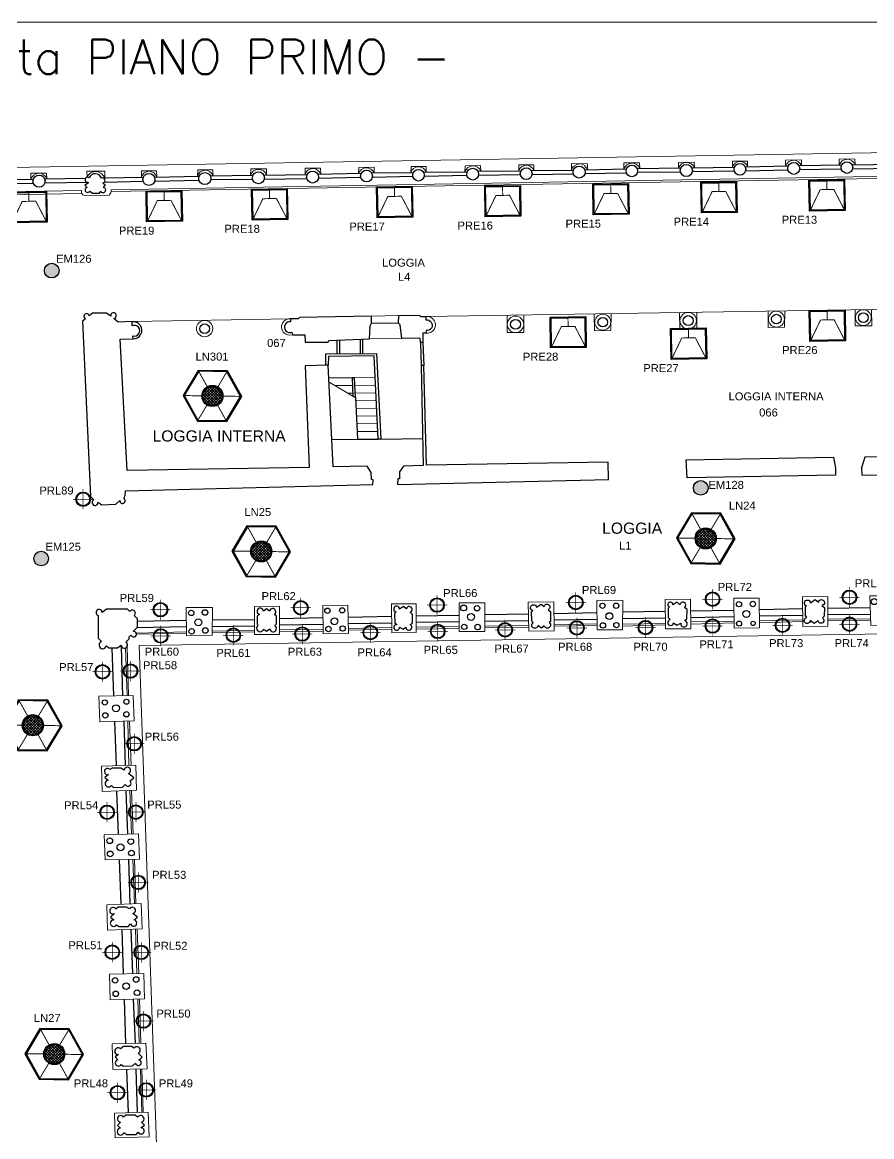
# Model space of a CAD drawing. Header units: metres. Extents: x -11789 to 51, y -8377 to 23.
# Drawn here: x -9468 to -6286, y -4155 to 23 of the extents above; entities that cross this region are included whole.
import ezdxf
from ezdxf.enums import TextEntityAlignment as Align

# ---------------------------------------------------------------- set-up
doc = ezdxf.new("R2010")
doc.units = ezdxf.units.M
doc.header["$LTSCALE"] = 0.0125
for name, color, linetype in [('CODICE EMERGENZE', 190, 'Continuous'), ('CODICE LAMPADINE', 150, 'Continuous'), ('LAMPADE DI EMERGENZA', 3, 'Continuous')]:
    doc.layers.add(name, color=color, linetype=linetype)
for name, color, linetype, lineweight in [('LAMPADINE', 30, 'Continuous', 30), ('MURI', 7, 'Continuous', 9), ('VANI', 66, 'Continuous', 9)]:
    doc.layers.add(name, color=color, linetype=linetype, lineweight=lineweight)
doc.styles.add('ducale_200', font='ARIAL.TTF', dxfattribs={"height": 1})
doc.styles.get("Standard").update_dxf_attribs({"font": 'romans.shx'})

# ---------------------------------------------------------------- blocks, each defined once
blk = doc.blocks.new('rea')
h = blk.add_hatch(color=256)
h.paths.add_polyline_path([(867, 1810), (867, 1109), (266, 1109), (266, 1810)], flags=16)
h.paths.add_polyline_path([(887, 1830), (887, 1089), (246, 1089), (246, 1830)])
for points in [[(887, 1830), (887, 1089), (246, 1089), (246, 1830)], [(867, 1810), (867, 1109), (266, 1109), (266, 1810)]]:
    blk.add_lwpolyline(points, close=True)
at = {"const_width": 20}
for points in [[(266, 1810), (685, 1600), (685, 1318), (266, 1109)], [(867, 1459), (685, 1459)]]:
    blk.add_lwpolyline(points, dxfattribs=at)
blk = doc.blocks.new('LANTERNA')
at = {"linetype": 'Continuous'}
h = blk.add_hatch(color=256, dxfattribs=at)
h.paths.add_polyline_path([(65.31, -45.84, 1), (69.69, -45.84, 1)])
h.paths.add_polyline_path([(69.48, -45.84, -1), (65.51, -45.84, -1)], flags=16)
h = blk.add_hatch(dxfattribs=at)
h.set_pattern_fill('ANSI37', color=256, scale=3.214976, style=0)
h.set_pattern_definition([(45, (-226.14574, -312.50277), (-0.2841664, 0.2841664), []), (135, (-226.14574, -312.50277), (-0.2841664, -0.2841664), [])])
edge = h.paths.add_edge_path()
edge.add_arc((67.5, -45.84), 1.98, 0, 360)
at = {"layer": 'LAMPADINE'}
h = blk.add_hatch(color=14, dxfattribs=at)
h.paths.add_polyline_path([(70.35, -50.95), (73.35, -45.93), (70.5, -40.81), (64.65, -40.72), (61.64, -45.75), (64.49, -50.87)], flags=16)
h.paths.add_polyline_path([(70.46, -51.16), (73.59, -45.93), (70.62, -40.61), (64.54, -40.52), (61.41, -45.75), (64.38, -51.06)])
at = {"linetype": 'Continuous'}
for radius in [2.19, 1.98]:
    blk.add_circle((67.5, -45.84), radius, dxfattribs=at)
at = {"layer": 'LAMPADINE', "color": 14}
for points in [[(70.46, -51.16), (73.59, -45.93), (70.62, -40.61), (64.54, -40.52), (61.41, -45.75), (64.38, -51.06)], [(70.35, -50.95), (73.35, -45.93), (70.5, -40.81), (64.65, -40.72), (61.64, -45.75), (64.49, -50.87)]]:
    blk.add_lwpolyline(points, close=True, dxfattribs=at)
at = {"layer": 'LAMPADINE', "color": 14, "const_width": 0.2}
for points in [[(64.54, -40.52), (66.43, -43.92)], [(70.62, -40.61), (68.62, -43.96)], [(61.41, -45.75), (65.31, -45.81)], [(69.69, -45.87), (73.59, -45.93)], [(66.37, -47.72), (64.38, -51.06)], [(68.57, -47.75), (70.46, -51.16)]]:
    blk.add_lwpolyline(points, dxfattribs=at)
blk = doc.blocks.new('5ea4y')
h = blk.add_hatch(color=256)
edge = h.paths.add_edge_path(flags=16)
edge.add_arc((973, 697), 102, 0, 360)
edge = h.paths.add_edge_path()
edge.add_arc((973, 697), 112, 0, 360)
at = {"const_width": 10}
for points in [[(1130, 697), (815, 697)], [(973, 855), (973, 540)]]:
    blk.add_lwpolyline(points, dxfattribs=at)
for radius in [112, 102]:
    blk.add_circle((973, 697), radius)
at = {"color": 160, "insert": (996, 726), "char_height": 2, "width": 10.79, "attachment_point": 1, "style": 'ducale_200'}
blk.add_mtext('{\\H0.75x; }', dxfattribs=at)

msp = doc.modelspace()

# ---------------------------------------------------------------- hatches: boundary and pattern name
at = {"layer": 'LAMPADE DI EMERGENZA'}
for points in [[(-9385.7, -907.9, 1), (-9330.7, -907.9, 1)], [(-6953.9, -1722.3, 1), (-6898.9, -1722.3, 1)], [(-9425.3, -1987.2, 1), (-9370.3, -1987.2, 1)]]:
    msp.add_hatch(color=256, dxfattribs=at).paths.add_polyline_path(points)

# ---------------------------------------------------------------- linework, layer by layer
for centre in [(-9358.2, -907.9), (-6926.4, -1722.3), (-9397.8, -1987.2)]:
    msp.add_circle(centre, 27.5, dxfattribs=at)
at = {"layer": 'MURI', "linetype": 'Continuous', "ltscale": 0.1}
msp.add_lwpolyline([(-11788.7, 23.1), (51.3, 23.1), (51.3, -8376.9), (-11788.7, -8376.9)], close=True, dxfattribs=at)
at = {"layer": 'MURI', "color": 252}
for points in [[(-4295.8, -1037), (-4307.6, -432.7), (-11713.6, -559), (-11415.4, -7627.8)], [(-7009.5, -522.8), (-7009, -501.9), (-6951, -500.8), (-6949.9, -522.7)], [(-6807.2, -520), (-6806.6, -497), (-6751.3, -498), (-6750.9, -519)], [(-6608.8, -515.8), (-6608.9, -493.5), (-6548.2, -492.9), (-6548.2, -514.1)], [(-6406.9, -511.8), (-6407, -489.7), (-6348.3, -489), (-6348.1, -510.8)], [(-9436.5, -565), (-9436.1, -542.9), (-9377.2, -542.6), (-9376.6, -563.2)], [(-9226, -558.1), (-9226.4, -534.9), (-9159.5, -535.4), (-9159.7, -564.8)], [(-9135.2, -611.7), (-4428.8, -531.1)], [(-9022.4, -557.5), (-9022, -534.3), (-8965.3, -533.7), (-8964.9, -557.3)], [(-8812, -553.5), (-8811.3, -530.4), (-8754.7, -530), (-8754.4, -552.6)], [(-8613, -549.8), (-8612.5, -526.5), (-8553.5, -526.5), (-8553.5, -549.3)], [(-8408.9, -547), (-8408.7, -524.1), (-8350.7, -523.7), (-8350.4, -546.1)], [(-8208.9, -543.3), (-8207.9, -521), (-8150.3, -520.4), (-8149.6, -541.6)], [(-8012.4, -540.4), (-8011.8, -516.9), (-7955.7, -517.8), (-7955.4, -538.2)], [(-7810, -537.6), (-7809.4, -514.4), (-7751.1, -514.2), (-7750.7, -535.4)], [(-7608.2, -533.9), (-7607.7, -511.2), (-7552, -511.3), (-7551.3, -532.9)], [(-7410.8, -531), (-7410.4, -506.5), (-7350.6, -507.4), (-7350.5, -529.6)], [(-7213.8, -526.8), (-7214.3, -504.1), (-7155.2, -503.9), (-7154.4, -524.7)], [(-7956.3, -1079.8), (-5328.5, -1038.2)], [(-8159.7, -1078.5), (-8057.1, -1075.5)], [(-8059.3, -1104.7), (-8159.4, -1105.4)], [(-8045.7, -1162), (-8167.8, -1163.8)], [(-8229.5, -1378.2), (-8318.7, -1325.6)], [(-8223.3, -1309.4), (-8146.1, -1308.7)], [(-8296.3, -1338.8), (-8231.5, -1338.3)], [(-8248.1, -1367.2), (-8230.1, -1367.1)], [(-8221.9, -1338.2), (-8144.7, -1337.5)], [(-8220.5, -1367), (-8143.3, -1366.3)], [(-8219, -1395.8), (-8141.9, -1395.1)], [(-8217.6, -1424.6), (-8140.6, -1424)], [(-8216.2, -1453.5), (-8139.2, -1452.8)], [(-8214.8, -1482.3), (-8137.8, -1481.6)], [(-8213.4, -1511.1), (-8136.4, -1510.4)], [(-6450.3, -2129.9), (-6449.5, -2241.2), (-6543.5, -2241.7), (-6544.7, -2131.2), (-6450.3, -2129.9)], [(-6198.9, -2126.5), (-6196.9, -2237), (-6288.9, -2238.6), (-6292.1, -2126.9), (-6198.9, -2126.5)], [(-8756.3, -2170.2), (-8756.4, -2275), (-8853.7, -2276.9), (-8854.6, -2171.2), (-8756.3, -2170.2)], [(-8504.8, -2166.4), (-8504.5, -2272.2), (-8598.5, -2272.5), (-8598.4, -2167.4), (-8504.8, -2166.4)], [(-8248.2, -2162.1), (-8246, -2268.4), (-8341.3, -2269.5), (-8342.2, -2163.3), (-8248.2, -2162.1)], [(-7993.2, -2157.2), (-7992.7, -2264.4), (-8084.2, -2265.2), (-8084.5, -2157.6), (-7993.2, -2157.2)], [(-7735.7, -2153.5), (-7735.6, -2261.2), (-7831.1, -2260.6), (-7831.3, -2153.4), (-7735.7, -2153.5)], [(-7476.2, -2149.7), (-7475.2, -2258.8), (-7571, -2259.3), (-7572.3, -2150.6), (-7476.2, -2149.7)], [(-7218.2, -2143.8), (-7219.8, -2254.5), (-7314.8, -2254.8), (-7315.2, -2145.1), (-7218.2, -2143.8)], [(-6964.8, -2140.1), (-6963.5, -2250.8), (-7058.4, -2251.3), (-7060, -2140.2), (-6964.8, -2140.1)], [(-6707.1, -2135.8), (-6706.5, -2247.1), (-6801.3, -2247.8), (-6802, -2136.3), (-6707.1, -2135.8)], [(-6289.6, -2212.7), (-6449.6, -2214.7)], [(-3979, -5238.2), (-4226.6, -5248.3), (-4226.7, -5255.7), (-4282.9, -5257.1), (-4283.1, -5309.2), (-4296.9, -5309.7), (-4306.4, -5518.2), (-8916.1, -5622), (-9031, -2312.7), (-4468.9, -2241.8), (-4439.6, -3342.8)], [(-8341.4, -2253.2), (-8504.5, -2255.1)], [(-8084.3, -2246.1), (-8246.4, -2249.6)], [(-8084.3, -2252.2), (-8246.3, -2256.2)], [(-7831.1, -2241.7), (-7992.8, -2244.5)], [(-7831.1, -2249.4), (-7992.7, -2251.8)], [(-7571.3, -2237.9), (-7735.7, -2240.2)], [(-7571.2, -2244.8), (-7735.7, -2246.7)], [(-7314.9, -2232.4), (-7475.4, -2235.6)], [(-7314.9, -2238.1), (-7475.4, -2241.3)], [(-7058.6, -2235.8), (-7219.6, -2240.2)], [(-7058.7, -2230.5), (-7219.5, -2233.3)], [(-6801.5, -2222.2), (-6963.8, -2224.9)], [(-6801.5, -2228.3), (-6963.8, -2232.7)], [(-6543.7, -2217.1), (-6706.7, -2220.6)], [(-6543.7, -2223.6), (-6706.6, -2228)], [(-6289.5, -2218.5), (-6449.6, -2220.4)], [(-8853.8, -2261.8), (-9041.4, -2266.6)], [(-8853.8, -2266.7), (-9040.6, -2271)], [(-8756.4, -2259.9), (-8598.5, -2256.3)], [(-8756.4, -2265.6), (-8598.5, -2262.4)], [(-8341.4, -2258.9), (-8504.5, -2260.8)], [(-9075.9, -2501.1), (-9081.3, -2322.3)], [(-9070.2, -2501), (-9076, -2317.6)], [(-9052.5, -2500.6), (-9049.4, -2596.1), (-9177.8, -2600), (-9181.2, -2503.7), (-9052.5, -2500.6)], [(-9068.7, -2763.2), (-9073.3, -2596.8)], [(-9066.2, -2596.6), (-9061.1, -2763)], [(-9043.2, -2762.5), (-9040, -2855.1), (-9169.8, -2860.3), (-9171.3, -2765.9), (-9043.2, -2762.5)], [(-9059.3, -3020.4), (-9065.5, -2856.1)], [(-9052.8, -3020.2), (-9058.7, -2855.8)], [(-9033.2, -3019.6), (-9029, -3113.8), (-9157.9, -3116.3), (-9161.1, -3023.5), (-9033.2, -3019.6)], [(-9048.6, -3281.6), (-9054.2, -3114.3)], [(-9042.6, -3281.4), (-9048.5, -3114.2)], [(-9023.6, -3280.7), (-9019.1, -3375.8), (-9149.4, -3380.2), (-9151.2, -3284.9), (-9023.6, -3280.7)], [(-9039.5, -3543), (-9044.9, -3376.6)], [(-9032.4, -3542.8), (-9037.5, -3376.4)], [(-9013.7, -3542.4), (-9010, -3638.5), (-9139.5, -3641.9), (-9141.8, -3545.2), (-9013.7, -3542.4)], [(-9030.1, -3804.6), (-9035.5, -3639.2)], [(-9024.4, -3804.5), (-9029, -3639)], [(-9005.1, -3804.1), (-9000.9, -3900.5), (-9129.3, -3903.3), (-9131.6, -3806.7), (-9005.1, -3804.1)], [(-9020.7, -4063.2), (-9025.9, -3901)], [(-9015, -4063), (-9020.5, -3900.9)], [(-8996.5, -4062.5), (-8992.8, -4155.6), (-9120.4, -4159), (-9122.8, -4066.2), (-8996.5, -4062.5)]]:
    msp.add_lwpolyline(points, dxfattribs=at)
for points, format in [([(-11276, -7630.9, 0.460878), (-11313.4, -7590.8), (-11388.8, -5795.7), (-11375.3, -5795.2), (-11377.7, -5699.1), (-11391, -5694.4), (-11618, -649.5), (-9246.6, -607.9, 0.373035), (-9236.3, -626), (-9236.3, -626), (-9236.3, -626), (-9236.3, -626), (-9142.7, -624.4, 0.321934), (-9135.8, -605), (-4429.7, -522.9, 0.3591), (-4393, -565.9), (-4385.6, -962.3)], "xyb"), ([(-10853.4, -7631.3), (-11264.5, -7623, 0.33357), (-11303.2, -7578.2), (-11377.2, -5807.7), (-11365.4, -5806.7), (-11366.9, -5688.3), (-11382.4, -5683.1), (-11601.9, -659.5), (-9245, -618.5)], "xyb"), ([(-8276.1, -1350.7, 0, 28.8, 0), (-8275.3, -1306.8, 0, 0, 0), (-8275.2, -1261.6, 0, 0, 0), (-8187.8, -1264, 0, 0, 0), (-8173.5, -1539.6, 0, 0, 0)], "xyseb")]:
    msp.add_lwpolyline(points, format=format, dxfattribs=at)
at = {"layer": 'MURI', "linetype": 'ByBlock', "lineweight": 30}
for points in [[(-8159.8, -541.7), (-8003.3, -540.3)], [(-7965.6, -538.2), (-7801.1, -537.5)], [(-7761.4, -535.5), (-7599.7, -533.8)], [(-7561.1, -533), (-7403.1, -530.9)], [(-7360.7, -529.8), (-7204.9, -526.6)], [(-7359.8, -543.8), (-7205.1, -540.7)], [(-7165, -524.8), (-7000.7, -522.7)], [(-7163.3, -538.4), (-7002.5, -537.5)], [(-6959.5, -522.8), (-6799.8, -519.8)], [(-6957.6, -536.5), (-6800.4, -534.3)], [(-6759.4, -519.1), (-6598.5, -515.6)], [(-6758.2, -533.6), (-6599.4, -530.6)], [(-6557.7, -514.2), (-6397.5, -511.6)], [(-6555.8, -529.1), (-6399.3, -526.5)], [(-6359.2, -511), (-6201.4, -508.7)], [(-6356.9, -526.2), (-6201.7, -524)], [(-9595.3, -566.4), (-9427.2, -564.9)], [(-9592.8, -581.7), (-9427.3, -579.7)], [(-9384.9, -563.3), (-9231.2, -561.3)], [(-9383.8, -578.6), (-9222.2, -576.5)], [(-9161, -576.1), (-9015.9, -572.2)], [(-9159.6, -560.3), (-9015, -557.3)], [(-8973.4, -557.5), (-8805, -553.4)], [(-8972.5, -571.9), (-8806.2, -568.2)], [(-8764.3, -552.7), (-8603.8, -549.6)], [(-8762.5, -566.7), (-8605.6, -565)], [(-8563.7, -549.5), (-8400.5, -546.9)], [(-8561.8, -565), (-8402.4, -562.5)], [(-8361.5, -546.3), (-8198.3, -543.1)], [(-8359.1, -561.8), (-8200.4, -557.6)], [(-8156.8, -557.4), (-8005.4, -553.4)], [(-7962.2, -553.2), (-7802.4, -550.2)], [(-7758.9, -549.5), (-7602, -547.8)], [(-7558.2, -547.1), (-7403.5, -544.5)], [(-8288, -1219.4), (-8288.1, -1168.7)], [(-8278.4, -1219.3), (-8278.4, -1168.3)], [(-8201.5, -1218.6), (-8201.6, -1165.2)], [(-8191.9, -1218.5), (-8192, -1164.8)], [(-7976.8, -1177), (-7973.5, -1263.4)], [(-7967, -1177.2), (-7963.7, -1263.5)], [(-8219.6, -1384), (-8212, -1539.9)], [(-8308.4, -1540.8), (-8212, -1539.9)], [(-8212, -1539.9), (-8135, -1539.2)], [(-8125.4, -1539.2), (-7968.3, -1537.8)], [(-6976.9, -1685.1), (-6980.5, -1616.7), (-6428.6, -1607.2), (-6421.2, -1648), (-6421.7, -1674.1), (-6976.9, -1685.1)], [(-5309.3, -1592.5), (-6311.7, -1606.9), (-6323.5, -1647.7), (-6322.6, -1674.8), (-5345.5, -1659.4)], [(-6290.8, -2172), (-6449.9, -2174)], [(-8341.8, -2210.1), (-8504.7, -2212.8)], [(-8084.4, -2204.6), (-8247.3, -2207.7)], [(-7831.2, -2200.2), (-7992.9, -2203)], [(-7571.8, -2196), (-7735.7, -2198.3)], [(-7315, -2190.9), (-7475.8, -2194)], [(-7059, -2210.6), (-7219.2, -2213.4)], [(-7059.3, -2186.2), (-7218.8, -2188.5)], [(-6801.7, -2181.5), (-6964.3, -2184.2)], [(-6801.6, -2206.3), (-6964, -2209)], [(-6544.2, -2175.6), (-6706.9, -2180)], [(-6543.9, -2200.8), (-6706.8, -2203.5)], [(-6290.1, -2196.5), (-6449.8, -2198.4)], [(-8854, -2243.9), (-9039.7, -2247)], [(-8854.2, -2219.5), (-9036.5, -2223.1)], [(-8756.4, -2217.2), (-8598.5, -2215.6)], [(-8756.4, -2241.6), (-8598.5, -2239.6)], [(-8341.6, -2234.1), (-8504.6, -2237.6)], [(-8084.3, -2229.4), (-8246.8, -2231.7)], [(-7831.2, -2225), (-7992.8, -2227.4)], [(-7571.5, -2220.4), (-7735.7, -2222.7)], [(-7314.9, -2215.3), (-7475.6, -2218.5)], [(-9125.3, -2502.3), (-9131.5, -2322.6)], [(-9092.2, -2501.5), (-9096.7, -2317.2)], [(-9115.9, -2764.4), (-9121.6, -2598.3)], [(-9087.4, -2597.3), (-9082.8, -2763.6)], [(-9107.6, -3021.9), (-9113.8, -2858.1)], [(-9072.6, -3020.8), (-9079.3, -2856.7)], [(-9098, -3283.2), (-9103.8, -3115.3)], [(-9063.8, -3282.1), (-9069.7, -3114.6)], [(-9088.9, -3544.1), (-9093.7, -3378.3)], [(-9054.7, -3543.3), (-9060.1, -3377.1)], [(-9080.1, -3805.6), (-9086, -3640.5)], [(-9044.8, -3804.9), (-9051.3, -3639.6)], [(-9070.9, -4064.7), (-9076.6, -3902.1)], [(-9036.2, -4063.6), (-9041.4, -3901.3)]]:
    msp.add_lwpolyline(points, dxfattribs=at)
for points in [[(-9221.3, -579.9), (-9234.5, -587.5), (-9226, -596.1, 1.497374), (-9215.7, -610.1), (-9205.7, -617.4), (-9179.5, -617.4), (-9174.3, -609.7, 1.744663), (-9164.7, -596), (-9156.5, -585.9), (-9164.2, -581.9, -0.968113), (-9165, -578.5, 1.099117), (-9171.5, -561.4, 0.712122), (-9217.7, -560.6, 1.594555), (-9223.1, -576.1, -0.493334)], [(-8457.9, -1138.5), (-8456.4, -1148), (-8410, -1148.8), (-8408.9, -1176.5), (-8321.8, -1176.5), (-8320.1, -1170), (-8167.8, -1163.8), (-8164.5, -1115), (-8159.4, -1105.4), (-8159.7, -1078.5), (-8430, -1083.4), (-8435, -1088.2), (-8463.5, -1088.4), (-8463.3, -1099.4, 1.296914)], [(-7955.6, -1132.7), (-7956.6, -1142.8), (-7956.6, -1142.8), (-7967.4, -1142.8), (-7967.4, -1142.8), (-7967, -1177.2), (-7976.8, -1177), (-7977.3, -1161.6), (-8045.7, -1162), (-8052.1, -1110.6), (-8059.3, -1104.7), (-8057.1, -1075.5), (-7979, -1074.5), (-7975.8, -1080.2), (-7956.3, -1079.8), (-7956.3, -1079.8), (-7956.5, -1092.9, -1.18177)], [(-8067.6, -2187.6), (-8073.4, -2192.8), (-8072.8, -2228.6), (-8064.8, -2235, 2.732819), (-8055.2, -2244.8), (-8055.2, -2244.8), (-8040.9, -2252.4), (-8031.4, -2245, 1.73575), (-8014.9, -2234.3), (-8006.9, -2230), (-8006.7, -2196.8), (-8014.5, -2188.5, 1.593097), (-8029.5, -2175.2), (-8039.9, -2166.5), (-8054.6, -2177.2, 2.232002)], [(-7040.4, -2216.4, 2.152927), (-7028, -2227.8), (-7015.6, -2237.4), (-7001.4, -2230.1, 2.355794), (-6987.2, -2219.6), (-6977.9, -2213.5), (-6977.3, -2178.3), (-6987.1, -2170.4, 1.568794), (-7004, -2160.5), (-7015, -2151.2), (-7031.1, -2161.4, 2.284974), (-7042.8, -2168.6), (-7048.4, -2173.3), (-7048.4, -2207.9)], [(-6516, -2219.2, -2.322297), (-6528.4, -2208.8), (-6534, -2201), (-6533.8, -2168.6), (-6529.4, -2164.7, -1.907233), (-6515, -2153.1), (-6497.7, -2141.2), (-6485.2, -2151, -2.044848), (-6472.2, -2163.5), (-6463, -2170.5), (-6463.2, -2203.3), (-6470.2, -2209.7, -1.538031), (-6486.1, -2221.2), (-6501.1, -2231.1)], [(-9080.7, -2300.7), (-9067.7, -2288.7), (-9067.5, -2281.1), (-9061.4, -2273.9, 2.239964), (-9053.3, -2260.2), (-9037, -2244.5), (-9036.2, -2213.6), (-9049, -2200.3, 1.174485), (-9065, -2185.4), (-9074.3, -2177.1), (-9152.7, -2176.8), (-9168.7, -2189.5, 1.908084), (-9184.4, -2200.9), (-9184, -2286.3), (-9171.2, -2298.8, 1.730679), (-9154.2, -2315.1), (-9152.5, -2315.1), (-9143.7, -2322.6), (-9111.2, -2322.6), (-9098.2, -2311.7, 1.739251)], [(-8584.2, -2237, 1.477218), (-8564.5, -2251.6), (-8553.5, -2259.1), (-8541.3, -2250.8, 1.633452), (-8522.8, -2238.5), (-8515.6, -2232.1), (-8515.5, -2203.9), (-8523.3, -2196.8, 1.413271), (-8542.6, -2184), (-8553.2, -2175.9), (-8565, -2184.8, 2.037721), (-8579.6, -2196.6), (-8588.1, -2201.7), (-8588.6, -2233.2)], [(-9126.9, -2845.1), (-9092.4, -2844.9), (-9082.7, -2834.2, 1.242272), (-9064.9, -2821), (-9050.8, -2809), (-9070.1, -2793.2, 1.720406), (-9086.6, -2780.2), (-9099.3, -2773.4), (-9131.5, -2772.8), (-9140.3, -2778.7, 1.918195), (-9145.3, -2797.3), (-9158.8, -2807.6), (-9146.5, -2818.2, 1.609484), (-9134.6, -2837.6)], [(-9115.6, -3360.2), (-9105.2, -3366.9), (-9071.8, -3366.7), (-9062.7, -3357.1, 1.828138), (-9049.9, -3341.8), (-9036.5, -3332), (-9054.9, -3318.1, 1.617461), (-9066.5, -3300.3), (-9077.8, -3293.9), (-9109.3, -3294.4), (-9117.6, -3302.1, 2.430443), (-9123, -3318.5), (-9137.9, -3331.3), (-9125.3, -3342.1, 1.861469)], [(-9089.7, -3890.4), (-9055.5, -3889.2), (-9044, -3879.3, 1.912226), (-9031.8, -3866.5), (-9018.8, -3856.2), (-9034.6, -3841.3, 1.420897), (-9049.2, -3823.4), (-9059.9, -3816.6), (-9089.5, -3816.9), (-9100.5, -3825.9, 1.670382), (-9107.9, -3846.7), (-9120, -3855.7), (-9109.9, -3866.5, 1.583677), (-9097.8, -3884.3)], [(-9077, -4147), (-9041.8, -4146.6), (-9034, -4137.5, 1.951216), (-9024.5, -4121.1), (-9010.5, -4111.1), (-9021.4, -4100.6, 1.40209), (-9036.2, -4081), (-9045.6, -4073.5), (-9080, -4073.7), (-9089.1, -4081.7, 1.744532), (-9100, -4099.9), (-9111.9, -4112.2), (-9100.2, -4123.3, 2.119518), (-9087.7, -4138.4)]]:
    msp.add_lwpolyline(points, format="xyb", close=True, dxfattribs=at)
for points in [[(-8155, -1710.1), (-8153.8, -1692.2), (-8159.5, -1691.3), (-8160.6, -1665.2), (-8175.6, -1641.4), (-8303.4, -1643.1), (-8321.8, -1262.7), (-8408.9, -1264.4), (-8393.8, -1645.5), (-9076, -1657.6), (-9102.1, -1164.7), (-9053.2, -1164), (-9053.8, -1152.6, 1.430812), (-9056.4, -1115.1), (-9057.3, -1099.2), (-9057.3, -1099.2), (-9057.3, -1099.2), (-9109, -1101.1), (-9125.1, -1087, 2.507897), (-9137.1, -1078.7), (-9152.4, -1067), (-9205.3, -1067.6), (-9217.7, -1077.2, 1.633616), (-9231.7, -1088.3), (-9243.3, -1097.9), (-9212.9, -1754.4), (-9200.1, -1766.8, 1.990431), (-9184.8, -1776), (-9171.1, -1786.1), (-9118.2, -1782.9), (-9103.3, -1770.2, 1.823932), (-9088.5, -1761.5), (-9082.6, -1751), (-9081.5, -1734), (-8155, -1710.1)], [(-7512.5, -2239.2), (-7523.2, -2248.3), (-7536.2, -2237.9, -1.611669), (-7554.4, -2227.6), (-7559.2, -2222.2), (-7560.3, -2185.2), (-7556, -2182.8, -1.716056), (-7541.1, -2169.3), (-7524.2, -2158.6), (-7513.4, -2167.1, -1.667612), (-7498.1, -2179.2), (-7489.3, -2185.5), (-7489.2, -2223.7), (-7493.7, -2227.3, -1.370079), (-7512.1, -2240.2)]]:
    msp.add_lwpolyline(points, format="xyb", dxfattribs=at)
at = {"layer": 'MURI'}
for points in [[(-7588.6, -1073.9), (-7588.7, -1140.4), (-7651.9, -1139.5), (-7652.1, -1075)], [(-7262.4, -1068.8), (-7262.6, -1132.7), (-7324.4, -1133.1), (-7325.1, -1069.8)], [(-6940.4, -1063.7), (-6940.5, -1126.7), (-7004.7, -1127.6), (-7005.3, -1064.7)], [(-6611.3, -1058.5), (-6611.8, -1120.3), (-6674.1, -1121.4), (-6673.5, -1059.5)], [(-6286.1, -1053.4), (-6285.7, -1115), (-6347.5, -1115), (-6347.5, -1054.3)], [(-8463.5, -1088.4), (-9057.3, -1099.2)], [(-8319.5, -1310.2), (-8232.9, -1309.4)]]:
    msp.add_lwpolyline(points, dxfattribs=at)
at = {"layer": 'MURI', "linetype": 'ByBlock', "lineweight": 30}
for points in [[(-8135, -1539.2), (-8150, -1227.8), (-8321.7, -1229.3), (-8321.8, -1262.7), (-8331.4, -1262.9), (-8331.3, -1219.7), (-8140.9, -1218.1), (-8125.4, -1539.2)], [(-7273.1, -1625.5), (-7953.4, -1637.3), (-7963.7, -1263.5), (-7973.5, -1263.4), (-7966.4, -1638.7), (-7966.4, -1638.7), (-7966.4, -1638.7), (-7966.4, -1638.7), (-7966.4, -1638.7), (-8040.4, -1640.8), (-8054.8, -1662.3), (-8055.2, -1688.3), (-8061.8, -1689), (-8062.1, -1710.2), (-7271.3, -1691.2)], [(-8223.3, -1309.4), (-8232.9, -1309.4), (-8229.5, -1378.2), (-8219.6, -1384)]]:
    msp.add_lwpolyline(points, close=True, dxfattribs=at)
for centre, radius in [((-6378.2, -521.5), 21.7), ((-8784.5, -562.6), 22.4), ((-8583.7, -559.8), 22.5), ((-8380.8, -557.2), 22.2), ((-8178.6, -553.4), 22.2), ((-7983.8, -550.2), 21.8), ((-7780.7, -546.2), 22.1), ((-7580.2, -544.3), 22.1), ((-7381.7, -538.3), 22.6), ((-7184.5, -534.1), 21.6), ((-6980.2, -532.7), 22.9), ((-6779.4, -528), 21.9), ((-6577.8, -524.4), 22.5), ((-9405.7, -572.5), 22.8), ((-8994.2, -566), 22.5), ((-7293.2, -1101.1), 18.1), ((-6973.2, -1095.3), 18.6), ((-6642.6, -1089.7), 18.1), ((-6316.8, -1084), 18.3), ((-8785.1, -1125.6), 17.8), ((-7620.3, -1109.3), 18.6), ((-8269.7, -2181.5), 9.78), ((-7814.6, -2172.5), 11), ((-7764.5, -2173.7), 10.1), ((-7294.4, -2164.5), 9.76), ((-7243.1, -2164.4), 10.1), ((-6783, -2158.5), 9.77), ((-6731, -2157.6), 10.1), ((-6275.5, -2148.6), 11.5), ((-8835.3, -2191.2), 10.2), ((-8808.8, -2226.4), 12.8), ((-8783.8, -2189.4), 10.4), ((-8325.1, -2182.9), 10.2), ((-8298.7, -2222.4), 12.8), ((-7786.7, -2206.1), 13), ((-7268.5, -2203.1), 12.8), ((-6755.8, -2195), 13), ((-8834, -2260.1), 10.1), ((-8782.4, -2257.1), 10.5), ((-8321.4, -2251.3), 10.2), ((-8267.9, -2249.7), 9.98), ((-7812.3, -2243.5), 9.87), ((-7762.4, -2244.3), 10.4), ((-7292.9, -2238.2), 10.2), ((-7242.5, -2236.9), 9.66), ((-6782.5, -2231.2), 9.57), ((-6730.2, -2230.2), 8.14), ((-9159.4, -2526.7), 9.77), ((-9117.2, -2548.8), 12.8), ((-9078.3, -2524), 9.63), ((-9157.7, -2575.2), 9.9), ((-9078.5, -2570.9), 10), ((-9140.8, -3045.3), 10.6), ((-9062, -3048.5), 10.6), ((-9139, -3094.6), 10.6), ((-9100.5, -3069.8), 12.9), ((-9059.5, -3091.3), 10.6), ((-9120.8, -3568.6), 10.3), ((-9079.4, -3590.6), 12.5), ((-9041.8, -3565.8), 10.6), ((-9118.2, -3619.1), 10.3), ((-9038.5, -3614.9), 10.7)]:
    msp.add_circle(centre, radius, dxfattribs=at)
at = {"layer": 'MURI'}
for centre, radius in [((-7620.3, -1109.3), 30.8), ((-7293.2, -1101.1), 30), ((-6973.2, -1095.3), 30.9), ((-6642.6, -1089.7), 29.9), ((-6316.8, -1084), 29.6), ((-8785.4, -1125.1), 30.5)]:
    msp.add_circle(centre, radius, dxfattribs=at)
at = {"layer": 'MURI', "color": 252}
for centre, radius, start, end in [((-6778.9, -527.6), 29.3, 17.1023, 164.9678), ((-6578.2, -526.8), 32.5, 22.9077, 160.3907), ((-6377.3, -521.8), 31.3, 20.6572, 161.2115), ((-9193.8, -571.1), 34.7, 10.5862, 157.9575), ((-8993.6, -565.4), 29.9, 15.7434, 164.6181), ((-8783, -561.5), 30, 17.3253, 164.6572), ((-8583.2, -559.7), 31.5, 19.3151, 161.7165), ((-8379.5, -556.3), 30.8, 19.4099, 162.4854), ((-8178.9, -554.6), 32, 23.9218, 159.4983), ((-7983.5, -548.8), 30.1, 20.7429, 163.716), ((-7780, -546.4), 31.3, 20.6756, 163.5243), ((-7579.6, -542.7), 29.9, 19.0876, 162.9231), ((-7380.4, -539.4), 31.5, 17.977, 164.5843), ((-7183.7, -536.8), 31.7, 22.4558, 161.7364), ((-6979.7, -534.4), 32, 21.4618, 158.8163), ((-9406.2, -575), 31.9, 21.7641, 161.6081)]:
    msp.add_arc(centre, radius, start, end, dxfattribs=at)
at = {"layer": 'MURI'}
for centre, radius, start, end in [((-7952.4, -1111.3), 31.8, 262.4162, 97.0475), ((-8466.5, -1119.1), 30.8, 84.2784, 289.1986)]:
    msp.add_arc(centre, radius, start, end, dxfattribs=at)
at = {"layer": 'MURI', "linetype": 'ByBlock', "lineweight": 30}
msp.add_arc((-9053, -1131.5), 32.5, 269.6671, 97.5999, dxfattribs=at)

# ---------------------------------------------------------------- block references
at = {"layer": 'LAMPADINE', "xscale": 0.1806767120360233, "yscale": 0.1806767120360746, "zscale": 0.1806767120358864, "rotation": 91.00403788202318}
for p in [(-6997.5, -737.7), (-6592.5, -730.4), (-6187.4, -723.1), (-9177.7, -767.1), (-8671.2, -763.9), (-8275.9, -757), (-7807.6, -748.6), (-7402.5, -744.9), (-7157.5, -1236.5), (-6186.1, -1211.7), (-6706.2, -1279.2)]:
    msp.add_blockref('rea', p, dxfattribs=at)
at = {"layer": 'LAMPADINE'}
for name, p, xscale, yscale, zscale in [('LANTERNA', (-9975.6, -549.6), 18.06767120359291, 18.06767120358836, 18.06767120358864), ('5ea4y', (-9475.8, -1933.5), 0.2418450556433527, 0.2418450556442622, 0.2418450556441215), ('LANTERNA', (-8127.1, -1083.6), 18.06767120359291, 18.06767120358836, 18.06767120358864), ('LANTERNA', (-9792.6, -1132.4), 18.06767120359291, 18.06767120358836, 18.06767120358864), ('5ea4y', (-8149.6, -2330.1), 0.2418450556433527, 0.2418450556442622, 0.2418450556441215), ('5ea4y', (-7629.7, -2320.8), 0.2418450556433527, 0.2418450556442622, 0.2418450556441215), ('5ea4y', (-7117, -2308.3), 0.2418450556433527, 0.2418450556442622, 0.2418450556441215), ('5ea4y', (-6604.3, -2301.1), 0.2418450556433527, 0.2418450556442622, 0.2418450556441215), ('5ea4y', (-9186.1, -2347.7), 0.2418450556433527, 0.2418450556442622, 0.2418450556441215), ('5ea4y', (-8660.2, -2340.5), 0.2418450556433527, 0.2418450556442622, 0.2418450556441215), ('5ea4y', (-7625.3, -2416.1), 0.2418450556433527, 0.2418450556442622, 0.2418450556441215), ('5ea4y', (-7368.4, -2414.7), 0.2418450556433527, 0.2418450556442622, 0.2418450556441215), ('5ea4y', (-7117.5, -2409), 0.2418450556433527, 0.2418450556442622, 0.2418450556441215), ('5ea4y', (-6855.3, -2406.2), 0.2418450556433527, 0.2418450556442622, 0.2418450556441215), ('5ea4y', (-6604, -2401.9), 0.2418450556433527, 0.2418450556442622, 0.2418450556441215), ('5ea4y', (-9185.1, -2446), 0.2418450556433527, 0.2418450556442622, 0.2418450556441215), ('5ea4y', (-8913, -2443.2), 0.2418450556433527, 0.2418450556442622, 0.2418450556441215), ('5ea4y', (-8655, -2438.9), 0.2418450556433527, 0.2418450556442622, 0.2418450556441215), ('5ea4y', (-8399.5, -2433.2), 0.2418450556433527, 0.2418450556442622, 0.2418450556441215), ('5ea4y', (-8147.2, -2428.9), 0.2418450556433527, 0.2418450556442622, 0.2418450556441215), ('5ea4y', (-7894.6, -2423.2), 0.2418450556433527, 0.2418450556442622, 0.2418450556441215), ('5ea4y', (-9403.5, -2580.4), 0.2418450556433527, 0.2418450556442622, 0.2418450556441215), ('5ea4y', (-9298.5, -2577.7), 0.2418450556433527, 0.2418450556442622, 0.2418450556441215), ('LANTERNA', (-10648.5, -1784.3), 18.06767120359291, 18.06767120358836, 18.06767120358864), ('5ea4y', (-9284.5, -2850.1), 0.2418450556433527, 0.2418450556442622, 0.2418450556441215), ('5ea4y', (-9386.1, -3107.1), 0.2418450556433527, 0.2418450556442622, 0.2418450556441215), ('5ea4y', (-9278.3, -3106.5), 0.2418450556433527, 0.2418450556442622, 0.2418450556441215), ('5ea4y', (-9269.4, -3369.9), 0.2418450556433527, 0.2418450556442622, 0.2418450556441215), ('5ea4y', (-9366.6, -3631.6), 0.2418450556433527, 0.2418450556442622, 0.2418450556441215), ('5ea4y', (-9257.9, -3632.5), 0.2418450556433527, 0.2418450556442622, 0.2418450556441215), ('5ea4y', (-9249.9, -3889.8), 0.2418450556433527, 0.2418450556442622, 0.2418450556441215), ('LANTERNA', (-10568.3, -3016.9), 18.06767120359291, 18.06767120358836, 18.06767120358864), ('5ea4y', (-9346.9, -4158.4), 0.2418450556433527, 0.2418450556442622, 0.2418450556441215), ('5ea4y', (-9239.3, -4147.9), 0.2418450556433527, 0.2418450556442622, 0.2418450556441215)]:
    msp.add_blockref(name, p, dxfattribs=dict(at, xscale=xscale, yscale=yscale, zscale=zscale))

# ---------------------------------------------------------------- texts
at = {"layer": 'CODICE EMERGENZE', "style": 'ducale_200'}
for s, p in [('EM126', (-9341.9, -878.5)), ('EM128', (-6897.4, -1726.1)), ('EM125', (-9381.5, -1957.9))]:
    msp.add_text(s, height=30, dxfattribs=at).set_placement(p)
at = {"layer": 'CODICE LAMPADINE', "char_height": 30, "width": 1534, "attachment_point": 1, "line_spacing_factor": 0.75, "style": 'ducale_200'}
for s, insert in [('PRE14', (-7027.8, -709.4)), ('PRE13', (-6622.7, -702.1)), ('PRE19', (-9106.4, -742.9)), ('PRE18', (-8711.2, -736)), ('PRE17', (-8242.9, -727.6)), ('PRE16', (-7837.8, -723.9)), ('PRE15', (-7432.8, -716.7)), ('PRE26', (-6621.4, -1190.7)), ('LN301', (-8819.2, -1215.2)), ('PRE28', (-7592.8, -1215.5)), ('PRE27', (-7141.5, -1258.2)), ('PRL89', (-9404.4, -1717.2)), ('LN24', (-6820.8, -1773.8)), ('LN25', (-8636.2, -1797.9)), ('PRL72', (-6862.5, -2078.7)), ('PRL75', (-6348.9, -2064.9)), ('PRL59', (-9103.4, -2120)), ('PRL62', (-8572, -2113.1)), ('PRL66', (-7891.3, -2101.6)), ('PRL69', (-7371.5, -2090.1)), ('PRL71', (-6931.2, -2293.9)), ('PRL73', (-6670.1, -2289.3)), ('PRL74', (-6424.5, -2289.3)), ('PRL60', (-9009.5, -2321.5)), ('PRL61', (-8741.5, -2326)), ('PRL63', (-8473.6, -2321.5)), ('PRL64', (-8212.5, -2323.8)), ('PRL65', (-7964.6, -2314.5)), ('PRL67', (-7699, -2309.9)), ('PRL68', (-7460.8, -2303)), ('PRL70', (-7178.5, -2303)), ('PRL57', (-9330.2, -2379.1)), ('PRL58', (-9016.4, -2372.2)), ('PRL56', (-9009.6, -2640)), ('PRL54', (-9311.9, -2897)), ('PRL55', (-9000.4, -2894.8)), ('PRL53', (-8982.1, -3158)), ('PRL51', (-9295.8, -3421.8)), ('PRL52', (-8977.5, -3424)), ('LN27 ', (-9425.2, -3694.5)), ('PRL50', (-8966, -3678.1)), ('PRL48', (-9275.3, -3939.7)), ('PRL49', (-8956.9, -3939.7))]:
    msp.add_mtext(s, dxfattribs=dict(at, insert=insert))
at = {"layer": 'MURI', "linetype": 'ByBlock', "lineweight": 30, "style": 'ducale_200'}
for s, height, p in [('LOGGIA', 30, (-8040, -893.1)), ('LOGGIA INTERNA', 30, (-6643.9, -1394.3)), ('LOGGIA INTERNA', 42, (-8731, -1548.7)), ('LOGGIA', 42, (-7183.2, -1894.5))]:
    msp.add_text(s, height=height, dxfattribs=at).set_placement(p, align=Align.CENTER)
at = {"layer": 'MURI', "linetype": 'Continuous', "ltscale": 0.1, "insert": (-11507.7, -41.5), "char_height": 130, "width": 40000, "attachment_point": 1}
msp.add_mtext('Palazzo Ducale - pianta PIANO PRIMO - ', dxfattribs=at)
at = {"layer": 'VANI', "linetype": 'Continuous', "char_height": 30, "width": 2778.7, "attachment_point": 1}
for s, insert in [('{\\fArial|b0|i0|c0|p34;L4}', (-8060.9, -915.9)), ('{\\fArial|b0|i0|c0|p34;067}', (-8551.2, -1163.9)), ('{\\fArial|b0|i0|c0|p34;066}', (-6707.3, -1424.7)), ('{\\fArial|b0|i0|c0|p34;L1}', (-7232.2, -1923.5))]:
    msp.add_mtext(s, dxfattribs=dict(at, insert=insert))

doc.saveas('drawing.dxf')
